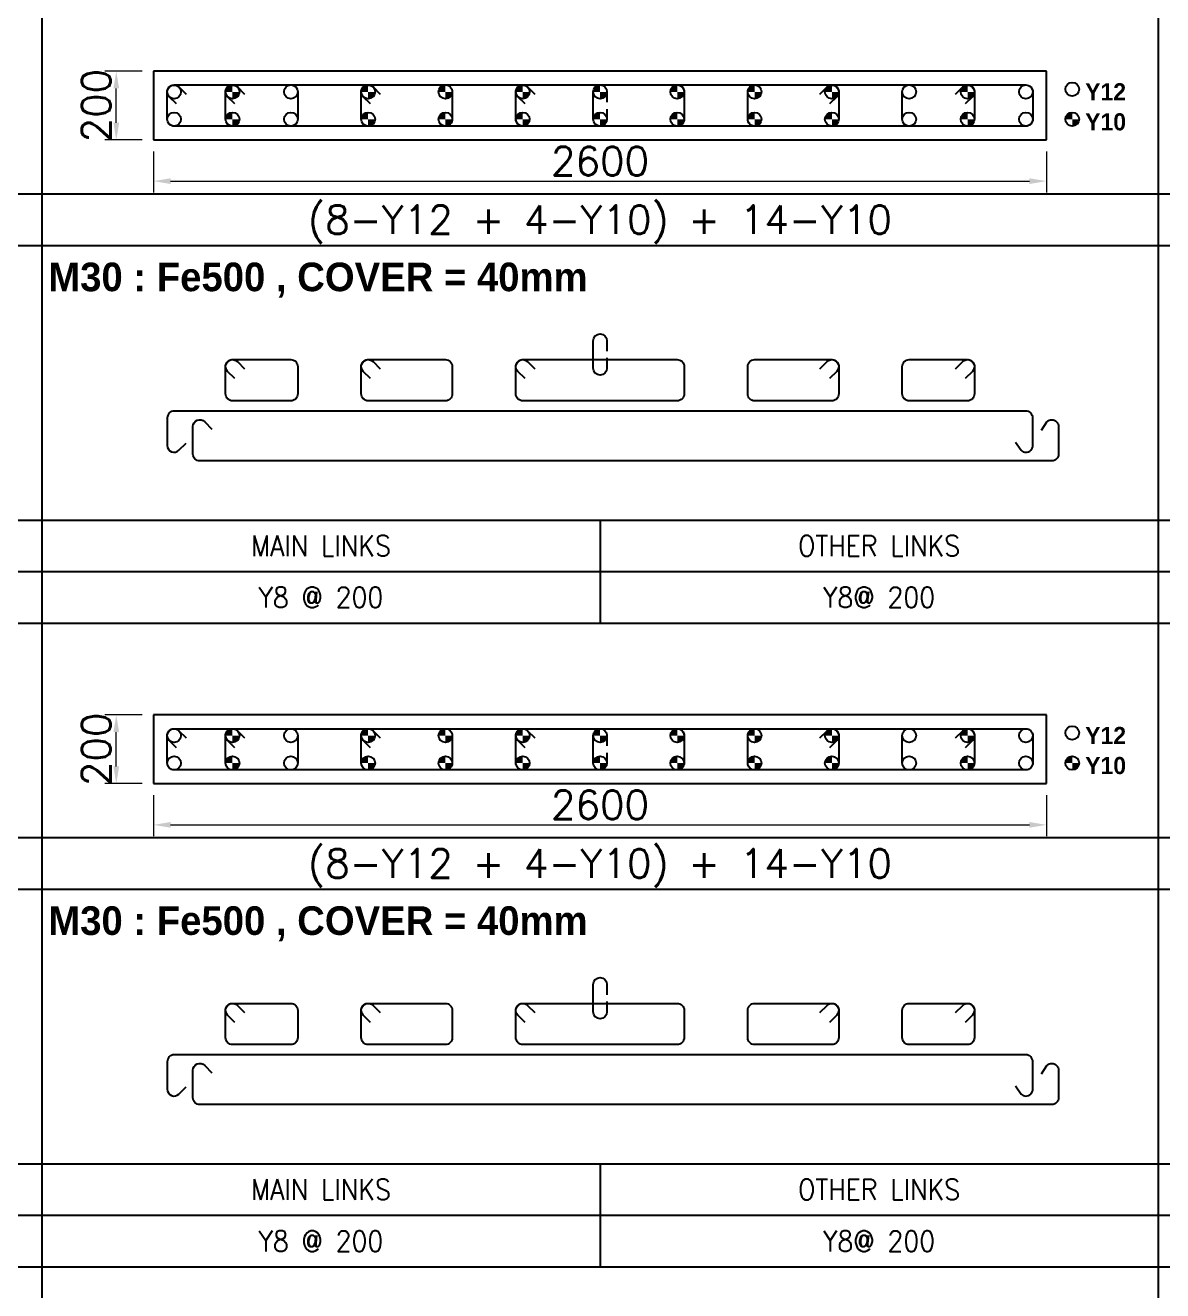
# Model space of a CAD drawing. Header units: millimetres. Extents: x -28707963 to -28231469, y 696001 to 896471.
# Drawn here: x -28315430 to -28305497, y 865537 to 876595 of the extents above; entities that cross this region are included whole.
import ezdxf
from ezdxf.enums import TextEntityAlignment as Align

# ---------------------------------------------------------------- set-up
doc = ezdxf.new("R2010")
doc.units = ezdxf.units.MM
doc.header["$MEASUREMENT"] = 0
doc.header["$PDMODE"] = 34
doc.header["$PDSIZE"] = -8
doc.layers.get('0').update_dxf_attribs({"lineweight": 5})
for name, color, linetype in [('04 NORMAL TEXT.', 4, 'Continuous'), ('09 COL TEXT-SCH', 2, 'Continuous'), ('14 REINF', 6, 'Continuous'), ('22 TABLE FRAME', 5, 'Continuous'), ('23 STIRRUPS', 5, 'Continuous'), ('TEXT', 4, 'Continuous')]:
    doc.layers.add(name, color=color, linetype=linetype)
doc.layers.add('19 COLUMN', color=1, linetype='Continuous', lineweight=25)
doc.styles.add('adani bold', font='')
doc.styles.add('ROMANS', font='simplex.shx')
doc.styles.get('adani bold').set_extended_font_data('Adani Bold', bold=True)
doc.dimstyles.new('D 50', dxfattribs={"dimscale": 100, "dimtxt": 3, "dimasz": 1.5, "dimexe": 1, "dimexo": 1, "dimgap": 0.5, "dimtad": 1, "dimdec": 0, "dimdsep": 46, "dimtxsty": 'ROMANS', "dimcen": 2.5, "dimclrd": 5, "dimclre": 5, "dimclrt": 4, "dimadec": 0, "dimazin": 0, "dimtfac": 1, "dimtdec": 0, "dimtmove": 0, "dimatfit": 3, "dimfxl": 1, "dimlwd": 0, "dimlwe": 0, "dimarcsym": 0})

# ---------------------------------------------------------------- blocks, each defined once
blk = doc.blocks.new('*D829')
at = {"color": 5, "lineweight": 0, "transparency": 16777216}
for p, q in [((-28314311, 869868), (-28314311, 869508)), ((-28306511, 869868), (-28306511, 869508)), ((-28314161, 869608), (-28306661, 869608))]:
    blk.add_line(p, q, dxfattribs=at)
at = {"color": 5, "transparency": 16777216}
for points in [[(-28314161, 869633), (-28314161, 869583), (-28314311, 869608)], [(-28306661, 869583), (-28306661, 869633), (-28306511, 869608)]]:
    blk.add_solid(points, dxfattribs=at)
at = {"layer": 'Defpoints', "color": 0, "transparency": 16777216}
for p in [(-28314311, 869968), (-28306511, 869968), (-28306511, 869608)]:
    blk.add_point(p, dxfattribs=at)
at = {"color": 4, "transparency": 16777216, "insert": (-28310411, 869783), "char_height": 250, "attachment_point": 5, "style": 'ROMANS'}
blk.add_mtext('2600', dxfattribs=at)
blk = doc.blocks.new('*D830')
at = {"color": 5, "lineweight": 0, "transparency": 16777216}
for p, q in [((-28314311, 875493), (-28314311, 875133)), ((-28306511, 875493), (-28306511, 875133)), ((-28314161, 875233), (-28306661, 875233))]:
    blk.add_line(p, q, dxfattribs=at)
at = {"color": 5, "transparency": 16777216}
for points in [[(-28314161, 875258), (-28314161, 875208), (-28314311, 875233)], [(-28306661, 875208), (-28306661, 875258), (-28306511, 875233)]]:
    blk.add_solid(points, dxfattribs=at)
at = {"layer": 'Defpoints', "color": 0, "transparency": 16777216}
for p in [(-28314311, 875593), (-28306511, 875593), (-28306511, 875233)]:
    blk.add_point(p, dxfattribs=at)
at = {"color": 4, "transparency": 16777216, "insert": (-28310411, 875408), "char_height": 250, "attachment_point": 5, "style": 'ROMANS'}
blk.add_mtext('2600', dxfattribs=at)
blk = doc.blocks.new('*D849')
at = {"color": 5, "lineweight": 0, "transparency": 16777216}
for p, q in [((-28314411, 876193), (-28314736, 876193)), ((-28314636, 875743), (-28314636, 876043)), ((-28314411, 875593), (-28314736, 875593))]:
    blk.add_line(p, q, dxfattribs=at)
at = {"color": 5, "transparency": 16777216}
for points in [[(-28314611, 876043), (-28314661, 876043), (-28314636, 876193)], [(-28314661, 875743), (-28314611, 875743), (-28314636, 875593)]]:
    blk.add_solid(points, dxfattribs=at)
at = {"layer": 'Defpoints', "color": 0, "transparency": 16777216}
for p in [(-28314636, 876193), (-28314311, 876193), (-28314311, 875593)]:
    blk.add_point(p, dxfattribs=at)
at = {"color": 4, "transparency": 16777216, "insert": (-28314811, 875893), "char_height": 250, "attachment_point": 5, "rotation": 90, "style": 'ROMANS'}
blk.add_mtext('200', dxfattribs=at)
blk = doc.blocks.new('*D851')
at = {"color": 5, "lineweight": 0, "transparency": 16777216}
for p, q in [((-28314411, 870568), (-28314736, 870568)), ((-28314636, 870118), (-28314636, 870418)), ((-28314411, 869968), (-28314736, 869968))]:
    blk.add_line(p, q, dxfattribs=at)
at = {"color": 5, "transparency": 16777216}
for points in [[(-28314611, 870418), (-28314661, 870418), (-28314636, 870568)], [(-28314661, 870118), (-28314611, 870118), (-28314636, 869968)]]:
    blk.add_solid(points, dxfattribs=at)
at = {"layer": 'Defpoints', "color": 0, "transparency": 16777216}
for p in [(-28314636, 870568), (-28314311, 870568), (-28314311, 869968)]:
    blk.add_point(p, dxfattribs=at)
at = {"color": 4, "transparency": 16777216, "insert": (-28314811, 870268), "char_height": 250, "attachment_point": 5, "rotation": 90, "style": 'ROMANS'}
blk.add_mtext('200', dxfattribs=at)

msp = doc.modelspace()

# ---------------------------------------------------------------- hatches: boundary and pattern name
at = {"layer": '14 REINF'}
h = msp.add_hatch(color=6, dxfattribs=at)
edge = h.paths.add_edge_path(flags=0)
edge.add_line((-28313681.1, 876013.4), (-28313621.1, 876013.4))
edge.add_line((-28313621.1, 876013.4), (-28313621.1, 876073.4))
edge.add_arc((-28313621.1, 876013.4), 60, 90, 180)
edge = h.paths.add_edge_path(flags=0)
edge.add_line((-28313561.1, 876013.4), (-28313621.1, 876013.4))
edge.add_line((-28313621.1, 876013.4), (-28313621.1, 875953.4))
edge.add_arc((-28313621.1, 876013.4), 60, 270, 360)
h = msp.add_hatch(color=6, dxfattribs=at)
edge = h.paths.add_edge_path(flags=0)
edge.add_line((-28312496.1, 876013.4), (-28312436.1, 876013.4))
edge.add_line((-28312436.1, 876013.4), (-28312436.1, 876073.4))
edge.add_arc((-28312436.1, 876013.4), 60, 90, 180)
edge = h.paths.add_edge_path(flags=0)
edge.add_line((-28312376.1, 876013.4), (-28312436.1, 876013.4))
edge.add_line((-28312436.1, 876013.4), (-28312436.1, 875953.4))
edge.add_arc((-28312436.1, 876013.4), 60, 270, 360)
h = msp.add_hatch(color=6, dxfattribs=at)
edge = h.paths.add_edge_path(flags=0)
edge.add_line((-28311821.1, 876013.4), (-28311761.1, 876013.4))
edge.add_line((-28311761.1, 876013.4), (-28311761.1, 876073.4))
edge.add_arc((-28311761.1, 876013.4), 60, 90, 180)
edge = h.paths.add_edge_path(flags=0)
edge.add_line((-28311701.1, 876013.4), (-28311761.1, 876013.4))
edge.add_line((-28311761.1, 876013.4), (-28311761.1, 875953.4))
edge.add_arc((-28311761.1, 876013.4), 60, 270, 360)
h = msp.add_hatch(color=6, dxfattribs=at)
edge = h.paths.add_edge_path(flags=0)
edge.add_line((-28311146.1, 876013.4), (-28311086.1, 876013.4))
edge.add_line((-28311086.1, 876013.4), (-28311086.1, 876073.4))
edge.add_arc((-28311086.1, 876013.4), 60, 90, 180)
edge = h.paths.add_edge_path(flags=0)
edge.add_line((-28311026.1, 876013.4), (-28311086.1, 876013.4))
edge.add_line((-28311086.1, 876013.4), (-28311086.1, 875953.4))
edge.add_arc((-28311086.1, 876013.4), 60, 270, 360)
h = msp.add_hatch(color=6, dxfattribs=at)
edge = h.paths.add_edge_path(flags=0)
edge.add_line((-28310471.1, 876013.4), (-28310411.1, 876013.4))
edge.add_line((-28310411.1, 876013.4), (-28310411.1, 876073.4))
edge.add_arc((-28310411.1, 876013.4), 60, 90, 180)
edge = h.paths.add_edge_path(flags=0)
edge.add_line((-28310351.1, 876013.4), (-28310411.1, 876013.4))
edge.add_line((-28310411.1, 876013.4), (-28310411.1, 875953.4))
edge.add_arc((-28310411.1, 876013.4), 60, 270, 360)
h = msp.add_hatch(color=6, dxfattribs=at)
edge = h.paths.add_edge_path(flags=0)
edge.add_line((-28309796.1, 876013.4), (-28309736.1, 876013.4))
edge.add_line((-28309736.1, 876013.4), (-28309736.1, 876073.4))
edge.add_arc((-28309736.1, 876013.4), 60, 90, 180)
edge = h.paths.add_edge_path(flags=0)
edge.add_line((-28309676.1, 876013.4), (-28309736.1, 876013.4))
edge.add_line((-28309736.1, 876013.4), (-28309736.1, 875953.4))
edge.add_arc((-28309736.1, 876013.4), 60, 270, 360)
h = msp.add_hatch(color=6, dxfattribs=at)
edge = h.paths.add_edge_path(flags=0)
edge.add_line((-28309121.1, 876013.4), (-28309061.1, 876013.4))
edge.add_line((-28309061.1, 876013.4), (-28309061.1, 876073.4))
edge.add_arc((-28309061.1, 876013.4), 60, 90, 180)
edge = h.paths.add_edge_path(flags=0)
edge.add_line((-28309001.1, 876013.4), (-28309061.1, 876013.4))
edge.add_line((-28309061.1, 876013.4), (-28309061.1, 875953.4))
edge.add_arc((-28309061.1, 876013.4), 60, 270, 360)
h = msp.add_hatch(color=6, dxfattribs=at)
edge = h.paths.add_edge_path(flags=0)
edge.add_line((-28308446.1, 876013.4), (-28308386.1, 876013.4))
edge.add_line((-28308386.1, 876013.4), (-28308386.1, 876073.4))
edge.add_arc((-28308386.1, 876013.4), 60, 90, 180)
edge = h.paths.add_edge_path(flags=0)
edge.add_line((-28308326.1, 876013.4), (-28308386.1, 876013.4))
edge.add_line((-28308386.1, 876013.4), (-28308386.1, 875953.4))
edge.add_arc((-28308386.1, 876013.4), 60, 270, 360)
h = msp.add_hatch(color=6, dxfattribs=at)
edge = h.paths.add_edge_path(flags=0)
edge.add_line((-28307261.1, 876013.4), (-28307201.1, 876013.4))
edge.add_line((-28307201.1, 876013.4), (-28307201.1, 876073.4))
edge.add_arc((-28307201.1, 876013.4), 60, 90, 180)
edge = h.paths.add_edge_path(flags=0)
edge.add_line((-28307141.1, 876013.4), (-28307201.1, 876013.4))
edge.add_line((-28307201.1, 876013.4), (-28307201.1, 875953.4))
edge.add_arc((-28307201.1, 876013.4), 60, 270, 360)
h = msp.add_hatch(color=6, dxfattribs=at)
edge = h.paths.add_edge_path(flags=0)
edge.add_line((-28313681.1, 875773.4), (-28313621.1, 875773.4))
edge.add_line((-28313621.1, 875773.4), (-28313621.1, 875833.4))
edge.add_arc((-28313621.1, 875773.4), 60, 90, 180)
edge = h.paths.add_edge_path(flags=0)
edge.add_line((-28313561.1, 875773.4), (-28313621.1, 875773.4))
edge.add_line((-28313621.1, 875773.4), (-28313621.1, 875713.4))
edge.add_arc((-28313621.1, 875773.4), 60, 270, 360)
h = msp.add_hatch(color=6, dxfattribs=at)
edge = h.paths.add_edge_path(flags=0)
edge.add_line((-28312496.1, 875773.4), (-28312436.1, 875773.4))
edge.add_line((-28312436.1, 875773.4), (-28312436.1, 875833.4))
edge.add_arc((-28312436.1, 875773.4), 60, 90, 180)
edge = h.paths.add_edge_path(flags=0)
edge.add_line((-28312376.1, 875773.4), (-28312436.1, 875773.4))
edge.add_line((-28312436.1, 875773.4), (-28312436.1, 875713.4))
edge.add_arc((-28312436.1, 875773.4), 60, 270, 360)
h = msp.add_hatch(color=6, dxfattribs=at)
edge = h.paths.add_edge_path(flags=0)
edge.add_line((-28311821.1, 875773.4), (-28311761.1, 875773.4))
edge.add_line((-28311761.1, 875773.4), (-28311761.1, 875833.4))
edge.add_arc((-28311761.1, 875773.4), 60, 90, 180)
edge = h.paths.add_edge_path(flags=0)
edge.add_line((-28311701.1, 875773.4), (-28311761.1, 875773.4))
edge.add_line((-28311761.1, 875773.4), (-28311761.1, 875713.4))
edge.add_arc((-28311761.1, 875773.4), 60, 270, 360)
h = msp.add_hatch(color=6, dxfattribs=at)
edge = h.paths.add_edge_path(flags=0)
edge.add_line((-28311146.1, 875773.4), (-28311086.1, 875773.4))
edge.add_line((-28311086.1, 875773.4), (-28311086.1, 875833.4))
edge.add_arc((-28311086.1, 875773.4), 60, 90, 180)
edge = h.paths.add_edge_path(flags=0)
edge.add_line((-28311026.1, 875773.4), (-28311086.1, 875773.4))
edge.add_line((-28311086.1, 875773.4), (-28311086.1, 875713.4))
edge.add_arc((-28311086.1, 875773.4), 60, 270, 360)
h = msp.add_hatch(color=6, dxfattribs=at)
edge = h.paths.add_edge_path(flags=0)
edge.add_line((-28310471.1, 875773.4), (-28310411.1, 875773.4))
edge.add_line((-28310411.1, 875773.4), (-28310411.1, 875833.4))
edge.add_arc((-28310411.1, 875773.4), 60, 90, 180)
edge = h.paths.add_edge_path(flags=0)
edge.add_line((-28310351.1, 875773.4), (-28310411.1, 875773.4))
edge.add_line((-28310411.1, 875773.4), (-28310411.1, 875713.4))
edge.add_arc((-28310411.1, 875773.4), 60, 270, 360)
h = msp.add_hatch(color=6, dxfattribs=at)
edge = h.paths.add_edge_path(flags=0)
edge.add_line((-28309796.1, 875773.4), (-28309736.1, 875773.4))
edge.add_line((-28309736.1, 875773.4), (-28309736.1, 875833.4))
edge.add_arc((-28309736.1, 875773.4), 60, 90, 180)
edge = h.paths.add_edge_path(flags=0)
edge.add_line((-28309676.1, 875773.4), (-28309736.1, 875773.4))
edge.add_line((-28309736.1, 875773.4), (-28309736.1, 875713.4))
edge.add_arc((-28309736.1, 875773.4), 60, 270, 360)
h = msp.add_hatch(color=6, dxfattribs=at)
edge = h.paths.add_edge_path(flags=0)
edge.add_line((-28309121.1, 875773.4), (-28309061.1, 875773.4))
edge.add_line((-28309061.1, 875773.4), (-28309061.1, 875833.4))
edge.add_arc((-28309061.1, 875773.4), 60, 90, 180)
edge = h.paths.add_edge_path(flags=0)
edge.add_line((-28309001.1, 875773.4), (-28309061.1, 875773.4))
edge.add_line((-28309061.1, 875773.4), (-28309061.1, 875713.4))
edge.add_arc((-28309061.1, 875773.4), 60, 270, 360)
h = msp.add_hatch(color=6, dxfattribs=at)
edge = h.paths.add_edge_path(flags=0)
edge.add_line((-28308446.1, 875773.4), (-28308386.1, 875773.4))
edge.add_line((-28308386.1, 875773.4), (-28308386.1, 875833.4))
edge.add_arc((-28308386.1, 875773.4), 60, 90, 180)
edge = h.paths.add_edge_path(flags=0)
edge.add_line((-28308326.1, 875773.4), (-28308386.1, 875773.4))
edge.add_line((-28308386.1, 875773.4), (-28308386.1, 875713.4))
edge.add_arc((-28308386.1, 875773.4), 60, 270, 360)
h = msp.add_hatch(color=6, dxfattribs=at)
edge = h.paths.add_edge_path(flags=0)
edge.add_line((-28307261.1, 875773.4), (-28307201.1, 875773.4))
edge.add_line((-28307201.1, 875773.4), (-28307201.1, 875833.4))
edge.add_arc((-28307201.1, 875773.4), 60, 90, 180)
edge = h.paths.add_edge_path(flags=0)
edge.add_line((-28307141.1, 875773.4), (-28307201.1, 875773.4))
edge.add_line((-28307201.1, 875773.4), (-28307201.1, 875713.4))
edge.add_arc((-28307201.1, 875773.4), 60, 270, 360)
h = msp.add_hatch(color=6, dxfattribs=at)
edge = h.paths.add_edge_path(flags=0)
edge.add_line((-28306346.1, 875773.4), (-28306286.1, 875773.4))
edge.add_line((-28306286.1, 875773.4), (-28306286.1, 875833.4))
edge.add_arc((-28306286.1, 875773.4), 60, 90, 180)
edge = h.paths.add_edge_path(flags=0)
edge.add_line((-28306226.1, 875773.4), (-28306286.1, 875773.4))
edge.add_line((-28306286.1, 875773.4), (-28306286.1, 875713.4))
edge.add_arc((-28306286.1, 875773.4), 60, 270, 360)
h = msp.add_hatch(color=6, dxfattribs=at)
edge = h.paths.add_edge_path(flags=0)
edge.add_line((-28313681.1, 870388.4), (-28313621.1, 870388.4))
edge.add_line((-28313621.1, 870388.4), (-28313621.1, 870448.4))
edge.add_arc((-28313621.1, 870388.4), 60, 90, 180)
edge = h.paths.add_edge_path(flags=0)
edge.add_line((-28313561.1, 870388.4), (-28313621.1, 870388.4))
edge.add_line((-28313621.1, 870388.4), (-28313621.1, 870328.4))
edge.add_arc((-28313621.1, 870388.4), 60, 270, 360)
h = msp.add_hatch(color=6, dxfattribs=at)
edge = h.paths.add_edge_path(flags=0)
edge.add_line((-28312496.1, 870388.4), (-28312436.1, 870388.4))
edge.add_line((-28312436.1, 870388.4), (-28312436.1, 870448.4))
edge.add_arc((-28312436.1, 870388.4), 60, 90, 180)
edge = h.paths.add_edge_path(flags=0)
edge.add_line((-28312376.1, 870388.4), (-28312436.1, 870388.4))
edge.add_line((-28312436.1, 870388.4), (-28312436.1, 870328.4))
edge.add_arc((-28312436.1, 870388.4), 60, 270, 360)
h = msp.add_hatch(color=6, dxfattribs=at)
edge = h.paths.add_edge_path(flags=0)
edge.add_line((-28311821.1, 870388.4), (-28311761.1, 870388.4))
edge.add_line((-28311761.1, 870388.4), (-28311761.1, 870448.4))
edge.add_arc((-28311761.1, 870388.4), 60, 90, 180)
edge = h.paths.add_edge_path(flags=0)
edge.add_line((-28311701.1, 870388.4), (-28311761.1, 870388.4))
edge.add_line((-28311761.1, 870388.4), (-28311761.1, 870328.4))
edge.add_arc((-28311761.1, 870388.4), 60, 270, 360)
h = msp.add_hatch(color=6, dxfattribs=at)
edge = h.paths.add_edge_path(flags=0)
edge.add_line((-28311146.1, 870388.4), (-28311086.1, 870388.4))
edge.add_line((-28311086.1, 870388.4), (-28311086.1, 870448.4))
edge.add_arc((-28311086.1, 870388.4), 60, 90, 180)
edge = h.paths.add_edge_path(flags=0)
edge.add_line((-28311026.1, 870388.4), (-28311086.1, 870388.4))
edge.add_line((-28311086.1, 870388.4), (-28311086.1, 870328.4))
edge.add_arc((-28311086.1, 870388.4), 60, 270, 360)
h = msp.add_hatch(color=6, dxfattribs=at)
edge = h.paths.add_edge_path(flags=0)
edge.add_line((-28310471.1, 870388.4), (-28310411.1, 870388.4))
edge.add_line((-28310411.1, 870388.4), (-28310411.1, 870448.4))
edge.add_arc((-28310411.1, 870388.4), 60, 90, 180)
edge = h.paths.add_edge_path(flags=0)
edge.add_line((-28310351.1, 870388.4), (-28310411.1, 870388.4))
edge.add_line((-28310411.1, 870388.4), (-28310411.1, 870328.4))
edge.add_arc((-28310411.1, 870388.4), 60, 270, 360)
h = msp.add_hatch(color=6, dxfattribs=at)
edge = h.paths.add_edge_path(flags=0)
edge.add_line((-28309796.1, 870388.4), (-28309736.1, 870388.4))
edge.add_line((-28309736.1, 870388.4), (-28309736.1, 870448.4))
edge.add_arc((-28309736.1, 870388.4), 60, 90, 180)
edge = h.paths.add_edge_path(flags=0)
edge.add_line((-28309676.1, 870388.4), (-28309736.1, 870388.4))
edge.add_line((-28309736.1, 870388.4), (-28309736.1, 870328.4))
edge.add_arc((-28309736.1, 870388.4), 60, 270, 360)
h = msp.add_hatch(color=6, dxfattribs=at)
edge = h.paths.add_edge_path(flags=0)
edge.add_line((-28309121.1, 870388.4), (-28309061.1, 870388.4))
edge.add_line((-28309061.1, 870388.4), (-28309061.1, 870448.4))
edge.add_arc((-28309061.1, 870388.4), 60, 90, 180)
edge = h.paths.add_edge_path(flags=0)
edge.add_line((-28309001.1, 870388.4), (-28309061.1, 870388.4))
edge.add_line((-28309061.1, 870388.4), (-28309061.1, 870328.4))
edge.add_arc((-28309061.1, 870388.4), 60, 270, 360)
h = msp.add_hatch(color=6, dxfattribs=at)
edge = h.paths.add_edge_path(flags=0)
edge.add_line((-28308446.1, 870388.4), (-28308386.1, 870388.4))
edge.add_line((-28308386.1, 870388.4), (-28308386.1, 870448.4))
edge.add_arc((-28308386.1, 870388.4), 60, 90, 180)
edge = h.paths.add_edge_path(flags=0)
edge.add_line((-28308326.1, 870388.4), (-28308386.1, 870388.4))
edge.add_line((-28308386.1, 870388.4), (-28308386.1, 870328.4))
edge.add_arc((-28308386.1, 870388.4), 60, 270, 360)
h = msp.add_hatch(color=6, dxfattribs=at)
edge = h.paths.add_edge_path(flags=0)
edge.add_line((-28307261.1, 870388.4), (-28307201.1, 870388.4))
edge.add_line((-28307201.1, 870388.4), (-28307201.1, 870448.4))
edge.add_arc((-28307201.1, 870388.4), 60, 90, 180)
edge = h.paths.add_edge_path(flags=0)
edge.add_line((-28307141.1, 870388.4), (-28307201.1, 870388.4))
edge.add_line((-28307201.1, 870388.4), (-28307201.1, 870328.4))
edge.add_arc((-28307201.1, 870388.4), 60, 270, 360)
h = msp.add_hatch(color=6, dxfattribs=at)
edge = h.paths.add_edge_path(flags=0)
edge.add_line((-28313681.1, 870148.4), (-28313621.1, 870148.4))
edge.add_line((-28313621.1, 870148.4), (-28313621.1, 870208.4))
edge.add_arc((-28313621.1, 870148.4), 60, 90, 180)
edge = h.paths.add_edge_path(flags=0)
edge.add_line((-28313561.1, 870148.4), (-28313621.1, 870148.4))
edge.add_line((-28313621.1, 870148.4), (-28313621.1, 870088.4))
edge.add_arc((-28313621.1, 870148.4), 60, 270, 360)
h = msp.add_hatch(color=6, dxfattribs=at)
edge = h.paths.add_edge_path(flags=0)
edge.add_line((-28312496.1, 870148.4), (-28312436.1, 870148.4))
edge.add_line((-28312436.1, 870148.4), (-28312436.1, 870208.4))
edge.add_arc((-28312436.1, 870148.4), 60, 90, 180)
edge = h.paths.add_edge_path(flags=0)
edge.add_line((-28312376.1, 870148.4), (-28312436.1, 870148.4))
edge.add_line((-28312436.1, 870148.4), (-28312436.1, 870088.4))
edge.add_arc((-28312436.1, 870148.4), 60, 270, 360)
h = msp.add_hatch(color=6, dxfattribs=at)
edge = h.paths.add_edge_path(flags=0)
edge.add_line((-28311821.1, 870148.4), (-28311761.1, 870148.4))
edge.add_line((-28311761.1, 870148.4), (-28311761.1, 870208.4))
edge.add_arc((-28311761.1, 870148.4), 60, 90, 180)
edge = h.paths.add_edge_path(flags=0)
edge.add_line((-28311701.1, 870148.4), (-28311761.1, 870148.4))
edge.add_line((-28311761.1, 870148.4), (-28311761.1, 870088.4))
edge.add_arc((-28311761.1, 870148.4), 60, 270, 360)
h = msp.add_hatch(color=6, dxfattribs=at)
edge = h.paths.add_edge_path(flags=0)
edge.add_line((-28311146.1, 870148.4), (-28311086.1, 870148.4))
edge.add_line((-28311086.1, 870148.4), (-28311086.1, 870208.4))
edge.add_arc((-28311086.1, 870148.4), 60, 90, 180)
edge = h.paths.add_edge_path(flags=0)
edge.add_line((-28311026.1, 870148.4), (-28311086.1, 870148.4))
edge.add_line((-28311086.1, 870148.4), (-28311086.1, 870088.4))
edge.add_arc((-28311086.1, 870148.4), 60, 270, 360)
h = msp.add_hatch(color=6, dxfattribs=at)
edge = h.paths.add_edge_path(flags=0)
edge.add_line((-28310471.1, 870148.4), (-28310411.1, 870148.4))
edge.add_line((-28310411.1, 870148.4), (-28310411.1, 870208.4))
edge.add_arc((-28310411.1, 870148.4), 60, 90, 180)
edge = h.paths.add_edge_path(flags=0)
edge.add_line((-28310351.1, 870148.4), (-28310411.1, 870148.4))
edge.add_line((-28310411.1, 870148.4), (-28310411.1, 870088.4))
edge.add_arc((-28310411.1, 870148.4), 60, 270, 360)
h = msp.add_hatch(color=6, dxfattribs=at)
edge = h.paths.add_edge_path(flags=0)
edge.add_line((-28309796.1, 870148.4), (-28309736.1, 870148.4))
edge.add_line((-28309736.1, 870148.4), (-28309736.1, 870208.4))
edge.add_arc((-28309736.1, 870148.4), 60, 90, 180)
edge = h.paths.add_edge_path(flags=0)
edge.add_line((-28309676.1, 870148.4), (-28309736.1, 870148.4))
edge.add_line((-28309736.1, 870148.4), (-28309736.1, 870088.4))
edge.add_arc((-28309736.1, 870148.4), 60, 270, 360)
h = msp.add_hatch(color=6, dxfattribs=at)
edge = h.paths.add_edge_path(flags=0)
edge.add_line((-28309121.1, 870148.4), (-28309061.1, 870148.4))
edge.add_line((-28309061.1, 870148.4), (-28309061.1, 870208.4))
edge.add_arc((-28309061.1, 870148.4), 60, 90, 180)
edge = h.paths.add_edge_path(flags=0)
edge.add_line((-28309001.1, 870148.4), (-28309061.1, 870148.4))
edge.add_line((-28309061.1, 870148.4), (-28309061.1, 870088.4))
edge.add_arc((-28309061.1, 870148.4), 60, 270, 360)
h = msp.add_hatch(color=6, dxfattribs=at)
edge = h.paths.add_edge_path(flags=0)
edge.add_line((-28308446.1, 870148.4), (-28308386.1, 870148.4))
edge.add_line((-28308386.1, 870148.4), (-28308386.1, 870208.4))
edge.add_arc((-28308386.1, 870148.4), 60, 90, 180)
edge = h.paths.add_edge_path(flags=0)
edge.add_line((-28308326.1, 870148.4), (-28308386.1, 870148.4))
edge.add_line((-28308386.1, 870148.4), (-28308386.1, 870088.4))
edge.add_arc((-28308386.1, 870148.4), 60, 270, 360)
h = msp.add_hatch(color=6, dxfattribs=at)
edge = h.paths.add_edge_path(flags=0)
edge.add_line((-28307261.1, 870148.4), (-28307201.1, 870148.4))
edge.add_line((-28307201.1, 870148.4), (-28307201.1, 870208.4))
edge.add_arc((-28307201.1, 870148.4), 60, 90, 180)
edge = h.paths.add_edge_path(flags=0)
edge.add_line((-28307141.1, 870148.4), (-28307201.1, 870148.4))
edge.add_line((-28307201.1, 870148.4), (-28307201.1, 870088.4))
edge.add_arc((-28307201.1, 870148.4), 60, 270, 360)
h = msp.add_hatch(color=6, dxfattribs=at)
edge = h.paths.add_edge_path(flags=0)
edge.add_line((-28306346.1, 870148.4), (-28306286.1, 870148.4))
edge.add_line((-28306286.1, 870148.4), (-28306286.1, 870208.4))
edge.add_arc((-28306286.1, 870148.4), 60, 90, 180)
edge = h.paths.add_edge_path(flags=0)
edge.add_line((-28306226.1, 870148.4), (-28306286.1, 870148.4))
edge.add_line((-28306286.1, 870148.4), (-28306286.1, 870088.4))
edge.add_arc((-28306286.1, 870148.4), 60, 270, 360)

# ---------------------------------------------------------------- linework, layer by layer
msp.add_lwpolyline([(-28341538.8, 788796.2), (-28242181.2, 788796.2), (-28242181.2, 874671.2), (-28341538.8, 874671.2)], close=True)
at = {"layer": '14 REINF', "color": 6}
for centre in [(-28306286.1, 876035.9), (-28314131.1, 876013.4), (-28313621.1, 876013.4), (-28313111.1, 876013.4), (-28312436.1, 876013.4), (-28311761.1, 876013.4), (-28311086.1, 876013.4), (-28310411.1, 876013.4), (-28309736.1, 876013.4), (-28309061.1, 876013.4), (-28308386.1, 876013.4), (-28307711.1, 876013.4), (-28307201.1, 876013.4), (-28306691.1, 876013.4), (-28314131.1, 875773.4), (-28313621.1, 875773.4), (-28313111.1, 875773.4), (-28312436.1, 875773.4), (-28311761.1, 875773.4), (-28311086.1, 875773.4), (-28310411.1, 875773.4), (-28309736.1, 875773.4), (-28309061.1, 875773.4), (-28308386.1, 875773.4), (-28307711.1, 875773.4), (-28307201.1, 875773.4), (-28306691.1, 875773.4), (-28306286.1, 875773.4), (-28314131.1, 870388.4), (-28313621.1, 870388.4), (-28313111.1, 870388.4), (-28312436.1, 870388.4), (-28311761.1, 870388.4), (-28311086.1, 870388.4), (-28310411.1, 870388.4), (-28309736.1, 870388.4), (-28309061.1, 870388.4), (-28308386.1, 870388.4), (-28307711.1, 870388.4), (-28307201.1, 870388.4), (-28306691.1, 870388.4), (-28306286.1, 870410.9), (-28314131.1, 870148.4), (-28313621.1, 870148.4), (-28313111.1, 870148.4), (-28312436.1, 870148.4), (-28311761.1, 870148.4), (-28311086.1, 870148.4), (-28310411.1, 870148.4), (-28309736.1, 870148.4), (-28309061.1, 870148.4), (-28308386.1, 870148.4), (-28307711.1, 870148.4), (-28307201.1, 870148.4), (-28306691.1, 870148.4), (-28306286.1, 870148.4)]:
    msp.add_circle(centre, 60, dxfattribs=at)
at = {"layer": '19 COLUMN', "color": 4}
for points in [[(-28306511.1, 876193.4), (-28314311.1, 876193.4)], [(-28314311.1, 876193.4), (-28314311.1, 875593.4)], [(-28306511.1, 875593.4), (-28306511.1, 876193.4)], [(-28314311.1, 875593.4), (-28306511.1, 875593.4)], [(-28306511.1, 870568.4), (-28314311.1, 870568.4)], [(-28314311.1, 870568.4), (-28314311.1, 869968.4)], [(-28306511.1, 869968.4), (-28306511.1, 870568.4)], [(-28314311.1, 869968.4), (-28306511.1, 869968.4)]]:
    msp.add_lwpolyline(points, dxfattribs=at)
at = {"layer": '22 TABLE FRAME', "color": 5, "linetype": 'Continuous'}
for p, q in [((-28315286.1, 886726.1), (-28315286.1, 863421.2)), ((-28305536.1, 886726.1), (-28305536.1, 863421.2)), ((-28330286.1, 875121.2), (-28275536.1, 875121.2)), ((-28334786.1, 874671.2), (-28275536.1, 874671.2)), ((-28330286.1, 872271.2), (-28275536.1, 872271.2)), ((-28310411.1, 872271.2), (-28310411.1, 871371.2)), ((-28330286.1, 871821.2), (-28275536.1, 871821.2)), ((-28330286.1, 871371.2), (-28275536.1, 871371.2)), ((-28330286.1, 869496.2), (-28275536.1, 869496.2)), ((-28334786.1, 869046.2), (-28245536.1, 869046.2)), ((-28330286.1, 866646.2), (-28275536.1, 866646.2)), ((-28310411.1, 866646.2), (-28310411.1, 865746.2)), ((-28330286.1, 866196.2), (-28275536.1, 866196.2)), ((-28330286.1, 865746.2), (-28275536.1, 865746.2))]:
    msp.add_line(p, q, dxfattribs=at)
at = {"layer": '23 STIRRUPS', "color": 5}
for points in [[(-28314109.9, 875907.3), (-28314173.5, 875970.9, -0.668178), (-28314131.1, 876073.4), (-28306691.1, 876073.4, -0.4142136), (-28306631.1, 876013.4), (-28306631.1, 875773.4, -0.4142136), (-28306691.1, 875713.4), (-28314131.1, 875713.4, -0.4142136), (-28314191.1, 875773.4), (-28314191.1, 876013.4, -0.6681793), (-28314088.7, 876055.8), (-28314025, 875992.1)], [(-28313599.9, 875907.3), (-28313663.5, 875970.9, -0.668178), (-28313621.1, 876073.4), (-28313111.1, 876073.4, -0.4142136), (-28313051.1, 876013.4), (-28313051.1, 875773.4, -0.4142136), (-28313111.1, 875713.4), (-28313621.1, 875713.4, -0.4142136), (-28313681.1, 875773.4), (-28313681.1, 876013.4, -0.6681793), (-28313578.7, 876055.8), (-28313515, 875992.1)], [(-28312414.9, 875907.3), (-28312478.5, 875970.9, -0.668178), (-28312436.1, 876073.4), (-28311761.1, 876073.4, -0.4142136), (-28311701.1, 876013.4), (-28311701.1, 875773.4, -0.4142136), (-28311761.1, 875713.4), (-28312436.1, 875713.4, -0.4142136), (-28312496.1, 875773.4), (-28312496.1, 876013.4, -0.6681793), (-28312393.7, 876055.8), (-28312330, 875992.1)], [(-28311064.9, 875907.3), (-28311128.5, 875970.9, -0.668178), (-28311086.1, 876073.4), (-28309736.1, 876073.4, -0.4142136), (-28309676.1, 876013.4), (-28309676.1, 875773.4, -0.4142136), (-28309736.1, 875713.4), (-28311086.1, 875713.4, -0.4142136), (-28311146.1, 875773.4), (-28311146.1, 876013.4, -0.6681793), (-28311043.7, 876055.8), (-28310980, 875992.1)], [(-28310351.1, 875863.4), (-28310351.1, 875773.4, -1), (-28310471.1, 875773.4), (-28310471.1, 876013.4, -1), (-28310351.1, 876013.4), (-28310351.1, 875923.4)], [(-28308492.2, 875992.1), (-28308428.5, 876055.8, -0.6681793), (-28308326.1, 876013.4), (-28308326.1, 875773.4, -0.4142136), (-28308386.1, 875713.4), (-28309061.1, 875713.4, -0.4142136), (-28309121.1, 875773.4), (-28309121.1, 876013.4, -0.4142136), (-28309061.1, 876073.4), (-28308386.1, 876073.4, -0.668178), (-28308343.7, 875970.9), (-28308407.3, 875907.3)], [(-28307307.2, 875992.1), (-28307243.5, 876055.8, -0.6681793), (-28307141.1, 876013.4), (-28307141.1, 875773.4, -0.4142136), (-28307201.1, 875713.4), (-28307711.1, 875713.4, -0.4142136), (-28307771.1, 875773.4), (-28307771.1, 876013.4, -0.4142136), (-28307711.1, 876073.4), (-28307201.1, 876073.4, -0.668178), (-28307158.7, 875970.9), (-28307222.3, 875907.3)], [(-28310351.1, 873688.4), (-28310351.1, 873598.4, -1), (-28310471.1, 873598.4), (-28310471.1, 873838.4, -1), (-28310351.1, 873838.4), (-28310351.1, 873748.4)], [(-28313599.9, 873507.3), (-28313663.5, 873570.9, -0.668178), (-28313621.1, 873673.4), (-28313111.1, 873673.4, -0.4142136), (-28313051.1, 873613.4), (-28313051.1, 873373.4, -0.4142136), (-28313111.1, 873313.4), (-28313621.1, 873313.4, -0.4142136), (-28313681.1, 873373.4), (-28313681.1, 873613.4, -0.6681793), (-28313578.7, 873655.8), (-28313515, 873592.1)], [(-28312414.9, 873507.3), (-28312478.5, 873570.9, -0.668178), (-28312436.1, 873673.4), (-28311761.1, 873673.4, -0.4142136), (-28311701.1, 873613.4), (-28311701.1, 873373.4, -0.4142136), (-28311761.1, 873313.4), (-28312436.1, 873313.4, -0.4142136), (-28312496.1, 873373.4), (-28312496.1, 873613.4, -0.6681793), (-28312393.7, 873655.8), (-28312330, 873592.1)], [(-28311064.9, 873507.3), (-28311128.5, 873570.9, -0.668178), (-28311086.1, 873673.4), (-28309736.1, 873673.4, -0.4142136), (-28309676.1, 873613.4), (-28309676.1, 873373.4, -0.4142136), (-28309736.1, 873313.4), (-28311086.1, 873313.4, -0.4142136), (-28311146.1, 873373.4), (-28311146.1, 873613.4, -0.6681793), (-28311043.7, 873655.8), (-28310980, 873592.1)], [(-28308492.2, 873592.1), (-28308428.5, 873655.8, -0.6681793), (-28308326.1, 873613.4), (-28308326.1, 873373.4, -0.4142136), (-28308386.1, 873313.4), (-28309061.1, 873313.4, -0.4142136), (-28309121.1, 873373.4), (-28309121.1, 873613.4, -0.4142136), (-28309061.1, 873673.4), (-28308386.1, 873673.4, -0.668178), (-28308343.7, 873570.9), (-28308407.3, 873507.3)], [(-28307307.2, 873592.1), (-28307243.5, 873655.8, -0.6681793), (-28307141.1, 873613.4), (-28307141.1, 873373.4, -0.4142136), (-28307201.1, 873313.4), (-28307711.1, 873313.4, -0.4142136), (-28307771.1, 873373.4), (-28307771.1, 873613.4, -0.4142136), (-28307711.1, 873673.4), (-28307201.1, 873673.4, -0.668178), (-28307158.7, 873570.9), (-28307222.3, 873507.3)], [(-28306781.1, 872953.4), (-28306733.5, 872880.9, 0.1989119), (-28306691.1, 872863.4, 0.4142136), (-28306631.1, 872923.4), (-28306631.1, 873163.4, 0.4142136), (-28306691.1, 873223.4), (-28314131.1, 873223.4, 0.4142136), (-28314191.1, 873163.4), (-28314191.1, 872923.4, 0.6681793), (-28314088.7, 872880.9), (-28314025, 872944.6)], [(-28306556.1, 873058.4), (-28306508.5, 873130.8, -0.1989119), (-28306466.1, 873148.4, -0.4142136), (-28306406.1, 873088.4), (-28306406.1, 872848.4, -0.4142136), (-28306466.1, 872788.4), (-28313906.1, 872788.4, -0.4142136), (-28313966.1, 872848.4), (-28313966.1, 873088.4, -0.6681793), (-28313863.7, 873130.8), (-28313800, 873067.1)], [(-28314109.9, 870282.3), (-28314173.5, 870345.9, -0.668178), (-28314131.1, 870448.4), (-28306691.1, 870448.4, -0.4142136), (-28306631.1, 870388.4), (-28306631.1, 870148.4, -0.4142136), (-28306691.1, 870088.4), (-28314131.1, 870088.4, -0.4142136), (-28314191.1, 870148.4), (-28314191.1, 870388.4, -0.6681793), (-28314088.7, 870430.8), (-28314025, 870367.1)], [(-28313599.9, 870282.3), (-28313663.5, 870345.9, -0.668178), (-28313621.1, 870448.4), (-28313111.1, 870448.4, -0.4142136), (-28313051.1, 870388.4), (-28313051.1, 870148.4, -0.4142136), (-28313111.1, 870088.4), (-28313621.1, 870088.4, -0.4142136), (-28313681.1, 870148.4), (-28313681.1, 870388.4, -0.6681793), (-28313578.7, 870430.8), (-28313515, 870367.1)], [(-28312414.9, 870282.3), (-28312478.5, 870345.9, -0.668178), (-28312436.1, 870448.4), (-28311761.1, 870448.4, -0.4142136), (-28311701.1, 870388.4), (-28311701.1, 870148.4, -0.4142136), (-28311761.1, 870088.4), (-28312436.1, 870088.4, -0.4142136), (-28312496.1, 870148.4), (-28312496.1, 870388.4, -0.6681793), (-28312393.7, 870430.8), (-28312330, 870367.1)], [(-28311064.9, 870282.3), (-28311128.5, 870345.9, -0.668178), (-28311086.1, 870448.4), (-28309736.1, 870448.4, -0.4142136), (-28309676.1, 870388.4), (-28309676.1, 870148.4, -0.4142136), (-28309736.1, 870088.4), (-28311086.1, 870088.4, -0.4142136), (-28311146.1, 870148.4), (-28311146.1, 870388.4, -0.6681793), (-28311043.7, 870430.8), (-28310980, 870367.1)], [(-28310351.1, 870238.4), (-28310351.1, 870148.4, -1), (-28310471.1, 870148.4), (-28310471.1, 870388.4, -1), (-28310351.1, 870388.4), (-28310351.1, 870298.4)], [(-28308492.2, 870367.1), (-28308428.5, 870430.8, -0.6681793), (-28308326.1, 870388.4), (-28308326.1, 870148.4, -0.4142136), (-28308386.1, 870088.4), (-28309061.1, 870088.4, -0.4142136), (-28309121.1, 870148.4), (-28309121.1, 870388.4, -0.4142136), (-28309061.1, 870448.4), (-28308386.1, 870448.4, -0.668178), (-28308343.7, 870345.9), (-28308407.3, 870282.3)], [(-28307307.2, 870367.1), (-28307243.5, 870430.8, -0.6681793), (-28307141.1, 870388.4), (-28307141.1, 870148.4, -0.4142136), (-28307201.1, 870088.4), (-28307711.1, 870088.4, -0.4142136), (-28307771.1, 870148.4), (-28307771.1, 870388.4, -0.4142136), (-28307711.1, 870448.4), (-28307201.1, 870448.4, -0.668178), (-28307158.7, 870345.9), (-28307222.3, 870282.3)], [(-28310351.1, 868063.4), (-28310351.1, 867973.4, -1), (-28310471.1, 867973.4), (-28310471.1, 868213.4, -1), (-28310351.1, 868213.4), (-28310351.1, 868123.4)], [(-28313599.9, 867882.3), (-28313663.5, 867945.9, -0.668178), (-28313621.1, 868048.4), (-28313111.1, 868048.4, -0.4142136), (-28313051.1, 867988.4), (-28313051.1, 867748.4, -0.4142136), (-28313111.1, 867688.4), (-28313621.1, 867688.4, -0.4142136), (-28313681.1, 867748.4), (-28313681.1, 867988.4, -0.6681793), (-28313578.7, 868030.8), (-28313515, 867967.1)], [(-28312414.9, 867882.3), (-28312478.5, 867945.9, -0.668178), (-28312436.1, 868048.4), (-28311761.1, 868048.4, -0.4142136), (-28311701.1, 867988.4), (-28311701.1, 867748.4, -0.4142136), (-28311761.1, 867688.4), (-28312436.1, 867688.4, -0.4142136), (-28312496.1, 867748.4), (-28312496.1, 867988.4, -0.6681793), (-28312393.7, 868030.8), (-28312330, 867967.1)], [(-28311064.9, 867882.3), (-28311128.5, 867945.9, -0.668178), (-28311086.1, 868048.4), (-28309736.1, 868048.4, -0.4142136), (-28309676.1, 867988.4), (-28309676.1, 867748.4, -0.4142136), (-28309736.1, 867688.4), (-28311086.1, 867688.4, -0.4142136), (-28311146.1, 867748.4), (-28311146.1, 867988.4, -0.6681793), (-28311043.7, 868030.8), (-28310980, 867967.1)], [(-28308492.2, 867967.1), (-28308428.5, 868030.8, -0.6681793), (-28308326.1, 867988.4), (-28308326.1, 867748.4, -0.4142136), (-28308386.1, 867688.4), (-28309061.1, 867688.4, -0.4142136), (-28309121.1, 867748.4), (-28309121.1, 867988.4, -0.4142136), (-28309061.1, 868048.4), (-28308386.1, 868048.4, -0.668178), (-28308343.7, 867945.9), (-28308407.3, 867882.3)], [(-28307307.2, 867967.1), (-28307243.5, 868030.8, -0.6681793), (-28307141.1, 867988.4), (-28307141.1, 867748.4, -0.4142136), (-28307201.1, 867688.4), (-28307711.1, 867688.4, -0.4142136), (-28307771.1, 867748.4), (-28307771.1, 867988.4, -0.4142136), (-28307711.1, 868048.4), (-28307201.1, 868048.4, -0.668178), (-28307158.7, 867945.9), (-28307222.3, 867882.3)], [(-28306781.1, 867328.4), (-28306733.5, 867255.9, 0.1989119), (-28306691.1, 867238.4, 0.4142136), (-28306631.1, 867298.4), (-28306631.1, 867538.4, 0.4142136), (-28306691.1, 867598.4), (-28314131.1, 867598.4, 0.4142136), (-28314191.1, 867538.4), (-28314191.1, 867298.4, 0.6681793), (-28314088.7, 867255.9), (-28314025, 867319.6)], [(-28306556.1, 867433.4), (-28306508.5, 867505.8, -0.1989119), (-28306466.1, 867523.4, -0.4142136), (-28306406.1, 867463.4), (-28306406.1, 867223.4, -0.4142136), (-28306466.1, 867163.4), (-28313906.1, 867163.4, -0.4142136), (-28313966.1, 867223.4), (-28313966.1, 867463.4, -0.6681793), (-28313863.7, 867505.8), (-28313800, 867442.1)]]:
    msp.add_lwpolyline(points, format="xyb", dxfattribs=at)

# ---------------------------------------------------------------- texts
at = {"layer": '04 NORMAL TEXT.', "color": 4, "style": 'ROMANS', "width": 0.9}
for s, p in [('MAIN LINKS', (-28312848.6, 872046.2)), ('OTHER LINKS', (-28307973.6, 872046.2)), ('Y8 @ 200', (-28312848.6, 871596.2)), ('Y8@ 200', (-28307973.6, 871596.2)), ('MAIN LINKS', (-28312848.6, 866421.2)), ('OTHER LINKS', (-28307973.6, 866421.2)), ('Y8 @ 200', (-28312848.6, 865971.2)), ('Y8@ 200', (-28307973.6, 865971.2))]:
    msp.add_text(s, height=180, dxfattribs=at).set_placement(p, align=Align.MIDDLE_CENTER)
at = {"layer": '09 COL TEXT-SCH', "color": 3, "linetype": 'Continuous', "style": 'ROMANS'}
for p in [(-28310411.1, 874896.2), (-28310411.1, 869271.2)]:
    msp.add_text('(8-Y12 + 4-Y10) + 14-Y10', height=250, dxfattribs=at).set_placement(p, align=Align.MIDDLE_CENTER)
at = {"layer": 'TEXT', "style": 'adani bold'}
for s, p in [('Y12', (-28306173.6, 876013.7)), ('Y10', (-28306173.6, 875751.2)), ('Y12', (-28306173.6, 870388.7)), ('Y10', (-28306173.6, 870126.2))]:
    msp.add_text(s, height=150, dxfattribs=at).set_placement(p, align=Align.MIDDLE_LEFT)
for p in [(-28315229.8, 874271.2), (-28315229.8, 868646.2)]:
    msp.add_text('M30 : Fe500 , COVER = 40mm', height=250, dxfattribs=at).set_placement(p)

# ---------------------------------------------------------------- dimensions: what is measured, and where the dimension line sits
for base, p1, p2, picture, middle in [((-28314636.1, 876193.4), (-28314311.1, 875593.4), (-28314311.1, 876193.4), '*D849', (-28314636.1, 875893.4)), ((-28314636.1, 870568.4), (-28314311.1, 869968.4), (-28314311.1, 870568.4), '*D851', (-28314636.1, 870268.4))]:
    dim = msp.add_linear_dim(base=base, p1=p1, p2=p2, angle=90, text='200', dimstyle='D 50', override={"dimtxt": 2.5, "dimtxsty": 'ROMANS'})
    dim.commit()
    dim.dimension.update_dxf_attribs({"geometry": picture, "text_midpoint": middle, "dimtype": 161})
for p1, p2, picture, middle in [((-28314311.1, 875593.4), (-28306511.1, 875593.4), '*D830', (-28310411.1, 875408.4)), ((-28314311.1, 869968.4), (-28306511.1, 869968.4), '*D829', (-28310411.1, 869783.4))]:
    dim = msp.add_aligned_dim(p1=p1, p2=p2, distance=-360, text='2600', dimstyle='D 50', override={"dimtxt": 2.5})
    dim.commit()
    dim.dimension.update_dxf_attribs({"geometry": picture, "text_midpoint": middle})

doc.saveas('drawing.dxf')
